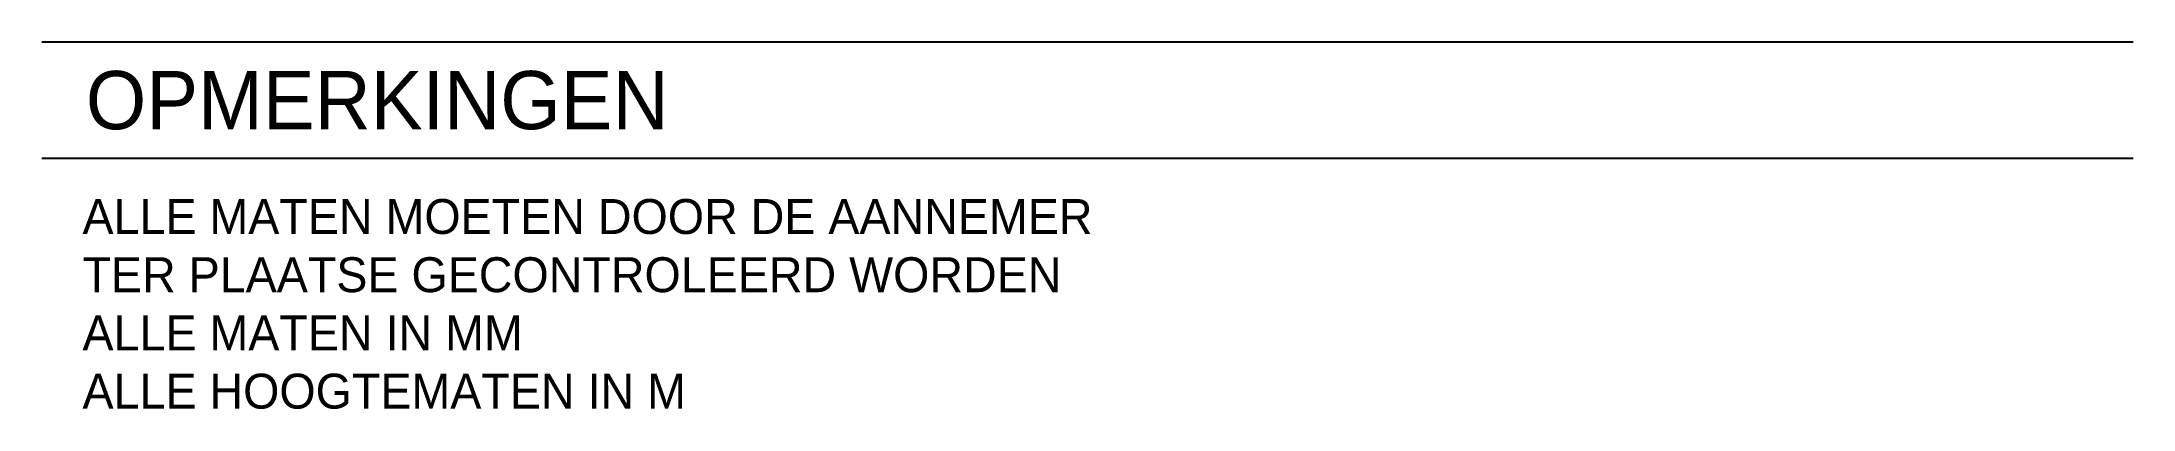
# Model space of a CAD drawing. Header units: millimetres. Extents: x 0 to 180, y -32 to 0.
import ezdxf

# ---------------------------------------------------------------- set-up
doc = ezdxf.new("R2010")
doc.units = ezdxf.units.MM
doc.layers.add('AC-0300-TEKST-35', color=2, linetype='Continuous')

# ---------------------------------------------------------------- blocks, each defined once
blk = doc.blocks.new('Titel-N')
at = {"transparency": 33554687}
for p, q in [((0, 0), (180, 0)), ((0, -10), (180, -10))]:
    blk.add_line(p, q, dxfattribs=at)
at = {"color": 6, "transparency": 33554687}
blk.add_attdef('TITEL', (3.79, -7.5), '', height=5, dxfattribs=at)

msp = doc.modelspace()

# ---------------------------------------------------------------- block references
at = {"transparency": 33554687}
ref = msp.add_blockref('Titel-N', (0, 0), dxfattribs=at)
ref.add_attrib('TITEL', 'OPMERKINGEN', (3.79, -7.5), dxfattribs={"color": 6, "height": 5})

# ---------------------------------------------------------------- texts
at = {"layer": 'AC-0300-TEKST-35', "transparency": 33554687, "insert": (3.5, -13.5), "char_height": 3, "attachment_point": 1}
msp.add_mtext('ALLE MATEN MOETEN DOOR DE AANNEMER\\PTER PLAATSE GECONTROLEERD WORDEN\\PALLE MATEN IN MM\\PALLE HOOGTEMATEN IN M', dxfattribs=at)

doc.saveas('drawing.dxf')
